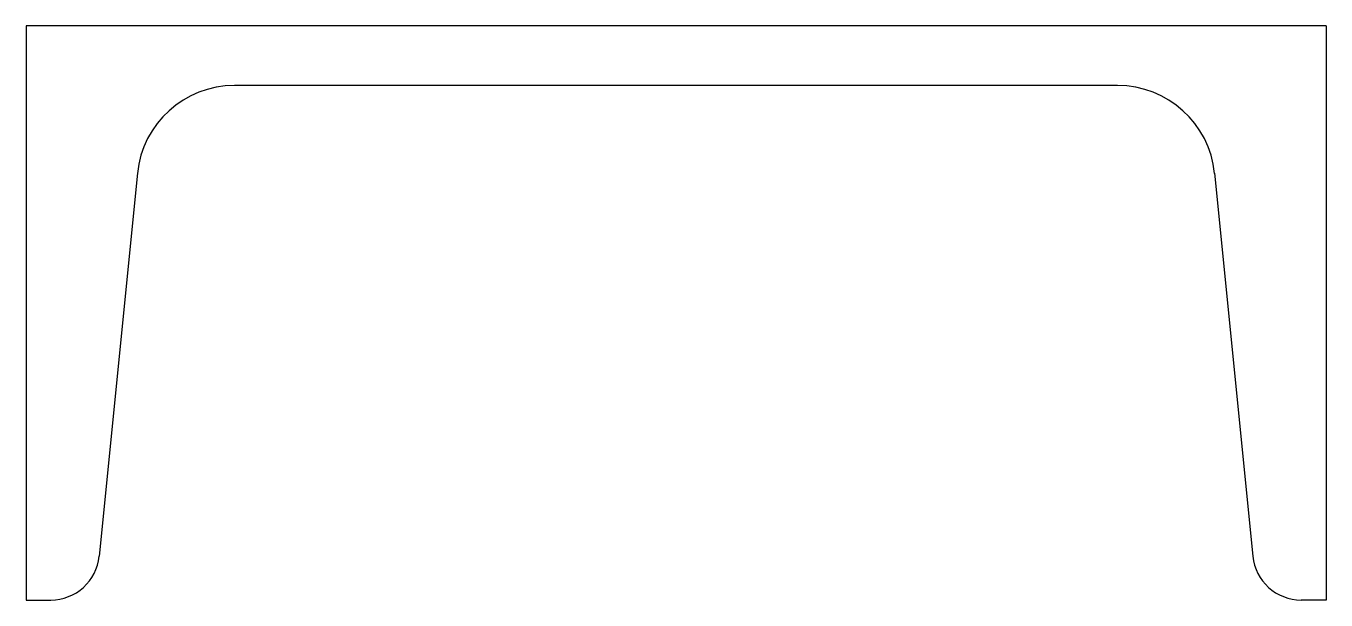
# Model space of a CAD drawing. Header units: metres. Extents: x -120 to 0, y -53 to 0.
import ezdxf

# ---------------------------------------------------------------- set-up
doc = ezdxf.new("R2010")
doc.units = ezdxf.units.M

msp = doc.modelspace()

# ---------------------------------------------------------------- linework, layer by layer
for p, q in [((-120, 0), (-120, -53)), ((0, 0), (-120, 0)), ((0, 0), (0, -53)), ((-19.24, -5.5), (-100.76, -5.5)), ((-109.71, -13.6), (-113.24, -48.95)), ((-10.29, -13.6), (-6.76, -48.95)), ((-120, -53), (-117.72, -53)), ((0, -53), (-2.28, -53))]:
    msp.add_line(p, q)
for centre, radius, start, end in [((-100.76, -14.5), 9, 90, 174.29), ((-19.24, -14.5), 9, 5.71, 90), ((-117.72, -48.5), 4.5, 270, 354.29), ((-2.28, -48.5), 4.5, 185.71, 270)]:
    msp.add_arc(centre, radius, start, end)

doc.saveas('drawing.dxf')
